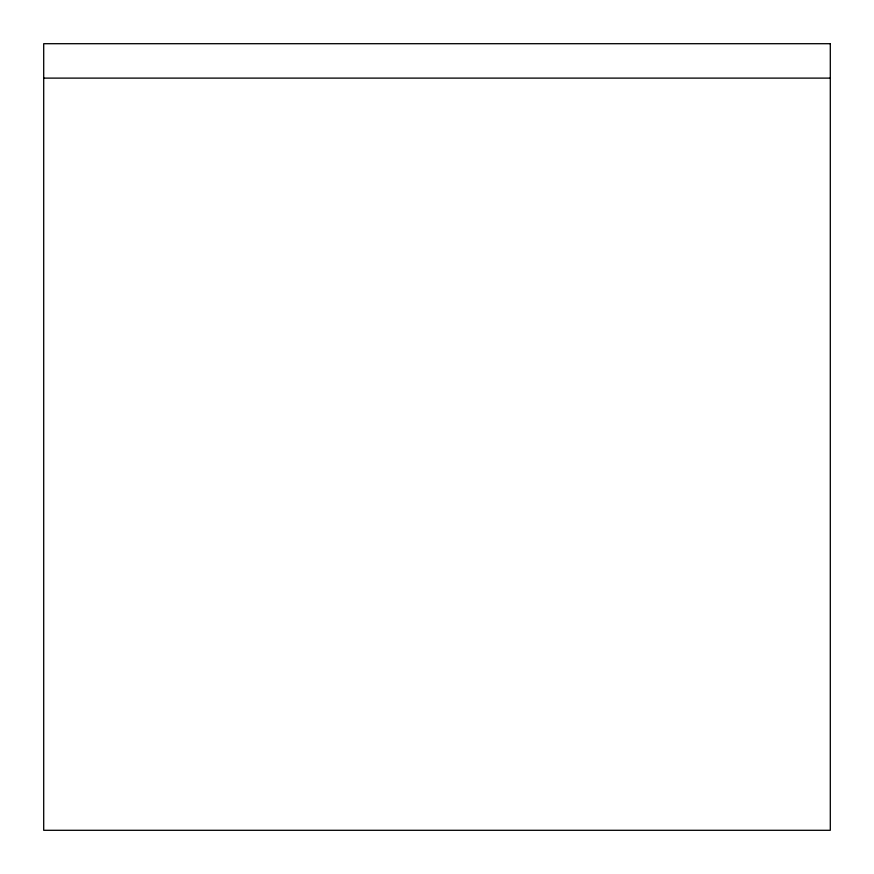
<?xml version="1.0" encoding="UTF-8"?>
<svg xmlns="http://www.w3.org/2000/svg" width="874" height="874" viewBox="0 0 874 874"><rect width="100%" height="100%" fill="white"/><g stroke="black" fill="none" stroke-linecap="round" stroke-linejoin="round"><path stroke-width="1.31" d="M43.7 78.114L830.3 78.114M830.3 43.7L43.7 43.7L43.7 830.3L830.3 830.3L830.3 43.7"/></g></svg>
